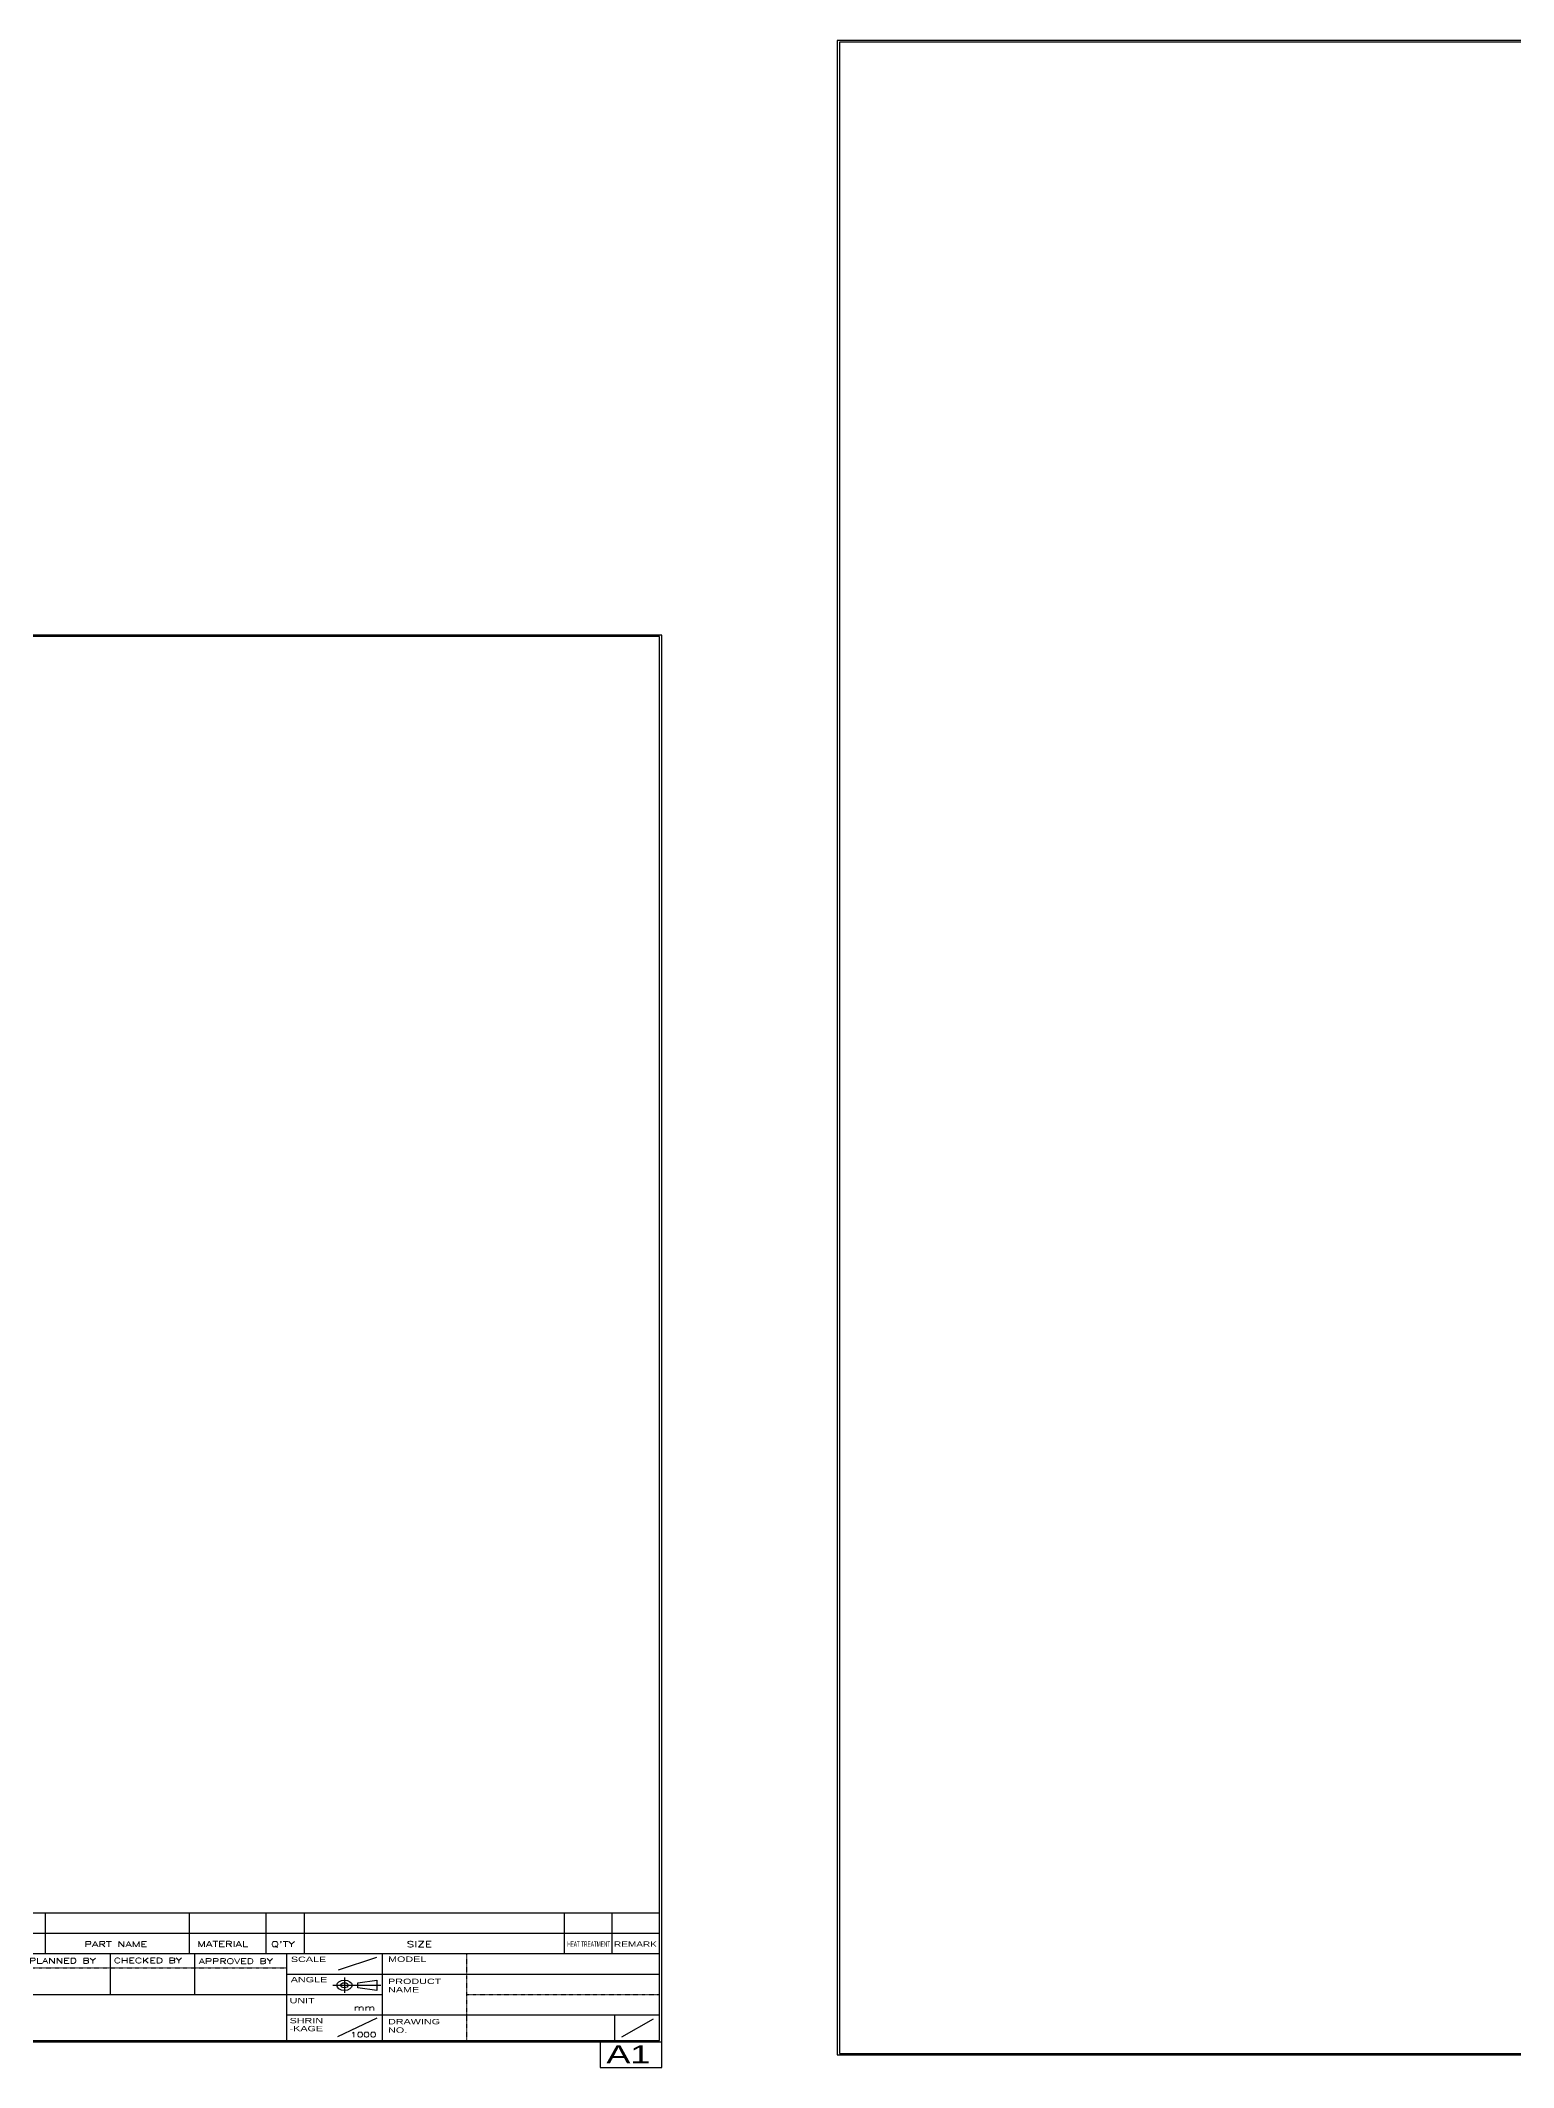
# Model space of a CAD drawing. Header units: millimetres. Extents: x 84 to 2539, y 150 to 1707.
# Drawn here: x 1024 to 1601, y 913 to 1707 of the extents above; entities that cross this region are included whole.
import ezdxf
from ezdxf.enums import TextEntityAlignment as Align

# ---------------------------------------------------------------- set-up
doc = ezdxf.new("R2010")
doc.units = ezdxf.units.MM
doc.header["$LTSCALE"] = 0.3
doc.linetypes.add('DOT2', pattern=[0.125, 0, -0.125])
doc.layers.add('L1', color=31, linetype='Continuous')
doc.layers.add('외형선', color=4, linetype='Continuous', lineweight=50)
doc.styles.add('ROMANS', font='romans')
doc.styles.get("Standard").update_dxf_attribs({"font": 'arial.ttf'})
doc.styles.add('USER1', font='ROMANK.shx')

# ---------------------------------------------------------------- blocks, each defined once
blk = doc.blocks.new('ST-A1')
at = {"layer": 'L1'}
for p, q in [((788.6, 550.6), (-0.6, 550.6)), ((-0.6, 550.6), (-0.6, -0.6)), ((788.6, -10.6), (788.6, 550.6)), ((788, 550), (0, 550)), ((0, 550), (0, 0)), ((788, 0), (788, 550)), ((603.6, 50), (788, 50)), ((603.6, 50), (603.6, 0)), ((627.6, 50), (627.6, 34.3)), ((665.23, 50), (665.23, 34.3)), ((685.23, 50), (685.23, 34.3)), ((695.23, 50), (695.23, 34.3)), ((763.12, 50), (763.12, 34)), ((775.6, 50), (775.6, 34)), ((788, 0), (788, 50)), ((603.6, 42), (788, 42)), ((603.6, 34), (788, 34)), ((622.6, 34), (622.6, 18)), ((644.6, 34), (644.6, 18)), ((666.6, 34), (666.6, 18)), ((690.6, 34), (690.6, 0)), ((714.1, 32.5), (704.1, 27.5)), ((715.6, 34), (715.6, 0)), ((690.6, 26), (788, 26)), ((690.6, 26), (788, 26)), ((702.73, 21.59), (715.23, 21.59)), ((705.73, 24.59), (705.73, 18.59)), ((709.23, 22.59), (714.23, 23.59)), ((709.23, 20.59), (709.23, 22.59)), ((714.23, 23.59), (714.23, 19.59)), ((603.6, 18), (690.6, 18)), ((690.6, 18), (715.6, 18)), ((714.23, 19.59), (709.23, 20.59)), ((690.6, 10), (788, 10)), ((714.16, 8.72), (703.89, 1.44)), ((776.26, 10), (776.26, 0)), ((778.19, 1.42), (786.41, 8.43)), ((0, 0), (788, 0)), ((603.6, 0), (788, 0)), ((-0.6, -0.6), (788.6, -0.6)), ((772.56, -0.6), (772.56, -10.6)), ((772.56, -10.6), (788.6, -10.6))]:
    blk.add_line(p, q, dxfattribs=at)
at = {"layer": 'L1', "linetype": 'DOT2'}
for p, q in [((737.6, 34), (737.6, 0)), ((603.6, 28.41), (690.6, 28.41)), ((737.6, 18), (788, 18))]:
    blk.add_line(p, q, dxfattribs=at)
at = {"layer": 'L1'}
for radius in [2, 1]:
    blk.add_circle((705.73, 21.59), radius, dxfattribs=at)
for s, height, style, p in [('PART', 2.195, 'ROMANS', (607.14, 36.79)), ('NO.', 2.31, 'ROMANS', (616.8, 36.74)), ('PART NAME', 2.195, 'ROMANS', (637.81, 36.61)), ('MATERIAL', 2.195, 'ROMANS', (667.32, 36.63)), ("Q'TY", 2.195, 'ROMANS', (686.59, 36.62)), ('SIZE', 2.31, 'ROMANS', (721.98, 36.52)), ('ISSUED', 2.09, 'ROMANS', (604.57, 30.35)), ('PLANNED BY', 2.09, 'ROMANS', (623.36, 30.18)), ('CHECKED BY', 2.09, 'ROMANS', (645.47, 30.26)), ('APPROVED BY', 2.09, 'ROMANS', (667.7, 30.01)), ('SCALE', 2.1, 'USER1', (691.75, 30.73)), ('MODEL', 2.1, 'USER1', (717.13, 30.78)), ('ANGLE', 2.1, 'USER1', (691.72, 22.77)), ('PRODUCT', 2.1, 'USER1', (717.14, 22.1)), ('UNIT', 2.1, 'USER1', (691.42, 14.53)), ('NAME', 2.1, 'USER1', (717.14, 18.79)), ('mm', 2.2, 'ROMANS', (708.14, 11.66)), ('SHRIN', 2.1, 'USER1', (691.42, 6.71)), ('-KAGE', 2.1, 'USER1', (691.42, 3.59)), ('DRAWING', 2.1, 'USER1', (717.13, 6.32)), ('1000', 2, 'ROMANS', (707.24, 1.27)), ('NO.', 2.1, 'USER1', (717.13, 3)), ('A1', 7, 'USER1', (774.16, -8.93))]:
    blk.add_text(s, height=height, dxfattribs=dict(at, style=style)).set_placement(p)
at = {"layer": 'L1', "style": 'USER1'}
for s, width, p, p2 in [('HEAT TREATMENT', 0.404601, (763.92, 36.68), (775.13, 36.68)), ('REMARK', 0.926236, (776.13, 36.68), (787.34, 36.68))]:
    blk.add_text(s, height=2.1, dxfattribs=dict(at, width=width)).set_placement(p, p2, align=Align.FIT)
at = {"layer": 'L1', "width": 2.57645}
blk.add_text('    .  .', height=2, dxfattribs=at).set_placement((600.93, 19.3), (616.93, 19.3), align=Align.FIT)

msp = doc.modelspace()

# ---------------------------------------------------------------- block references
at = {"layer": '외형선', "yscale": 1.5, "rotation": 90}
msp.add_blockref('ST-A1', (2162.26, 918.45), dxfattribs=at)
at = {"layer": '외형선', "xscale": 1.5}
msp.add_blockref('ST-A1', (84.7, 923.52), dxfattribs=at)

doc.saveas('drawing.dxf')
